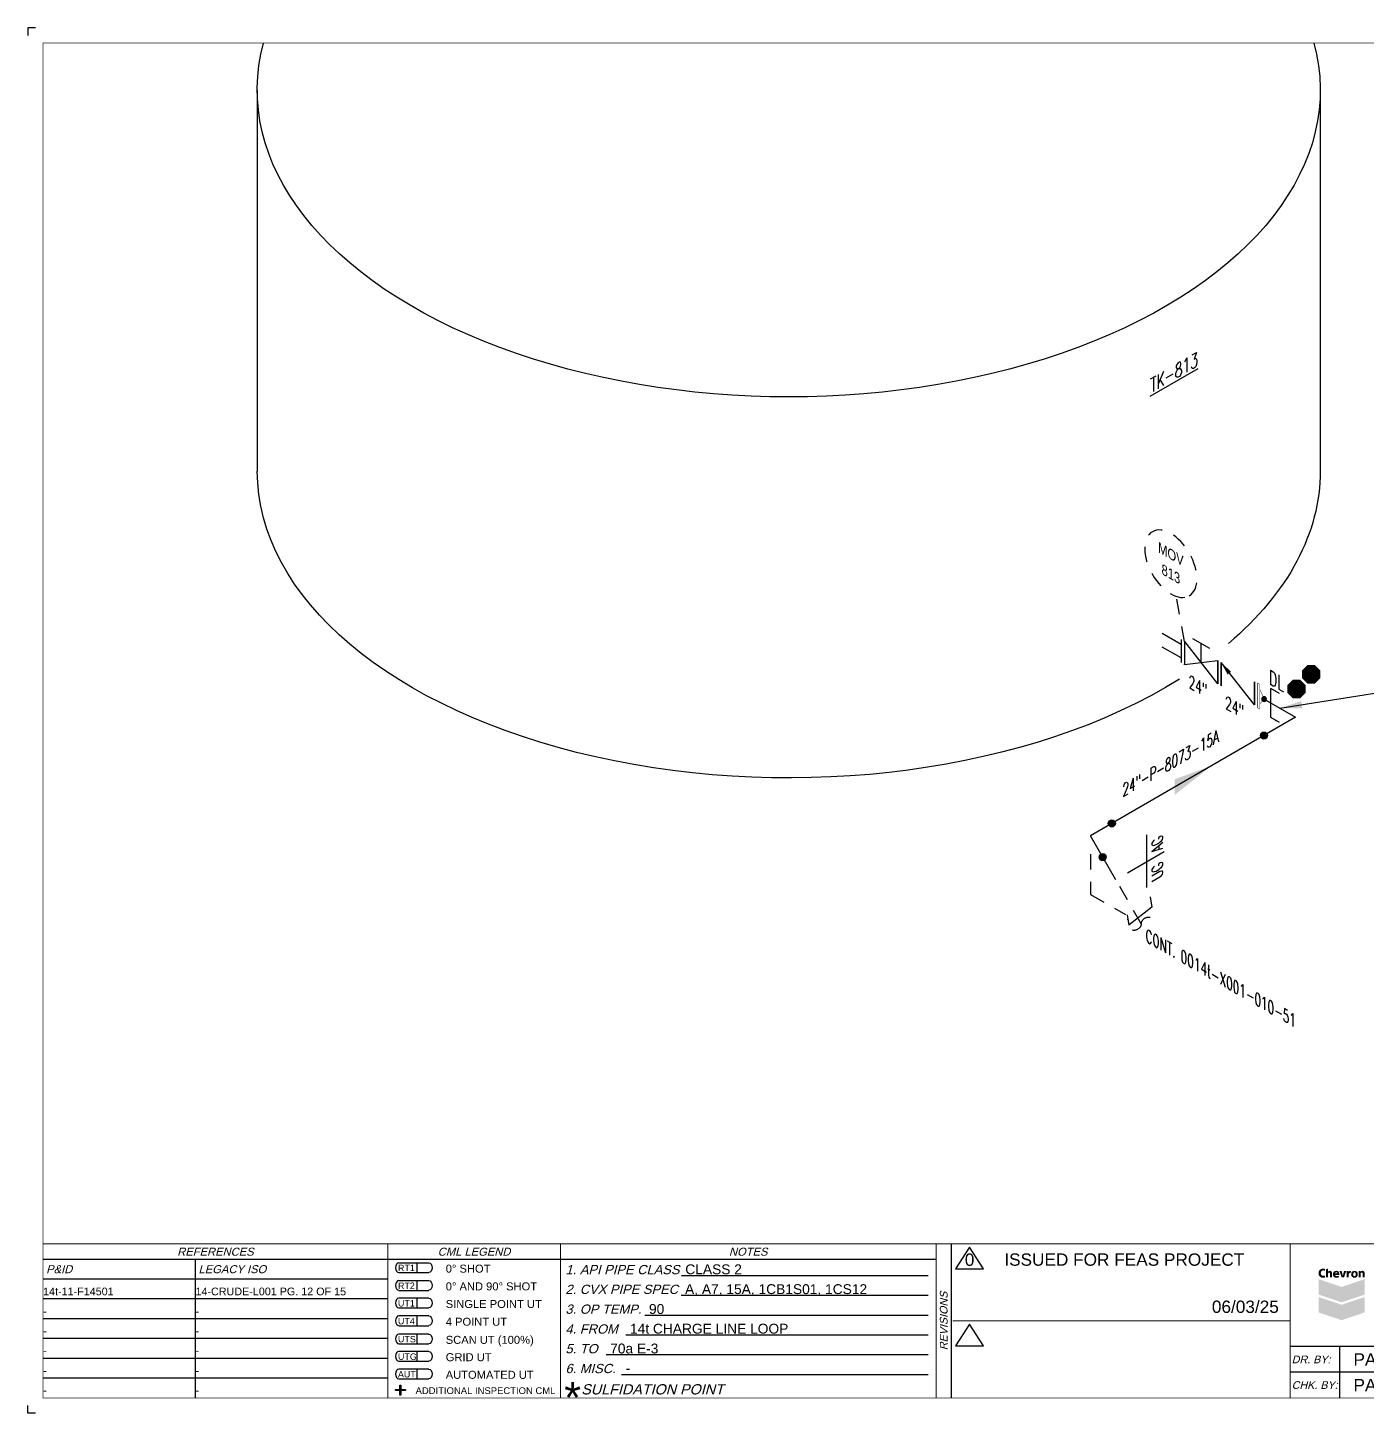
# Model space of a CAD drawing. Header units: inches. Extents: x 0 to 17.2, y 0 to 11.2.
# Drawn here: x 0 to 10.88, y 0 to 11.25 of the extents above; entities that cross this region are included whole.
import ezdxf
from ezdxf.enums import TextEntityAlignment as Align

# ---------------------------------------------------------------- set-up
doc = ezdxf.new("R2010")
doc.units = ezdxf.units.IN
doc.header["$MEASUREMENT"] = 0
doc.linetypes.add('HIDDEN2', pattern=[0.1875, 0.125, -0.0625])
for name, color, linetype in [('3', 1, 'Continuous'), ('BORDER', 3, 'Continuous'), ('BORDERTEXT', 7, 'Continuous'), ('COMP', 1, 'Continuous'), ('Continuation', 7, 'Continuous'), ('DL', 20, 'Continuous'), ('EQUIP', 131, 'Continuous'), ('FITTINGS', 4, 'Continuous'), ('FLOW', 1, 'Continuous'), ('LOGO', 8, 'Continuous'), ('PART_PCML', 7, 'Continuous'), ('PART_SelectedCML_UT', 132, 'Continuous'), ('PIPE-ANNO', 150, 'HIDDEN2'), ('TEXT', 7, 'Continuous'), ('UNAS.PIPE', 251, 'Continuous'), ('WELD POINTS', 41, 'Continuous'), ('Welds', 7, 'Continuous')]:
    doc.layers.add(name, color=color, linetype=linetype)
doc.layers.add('PIPE', color=7, linetype='Continuous', lineweight=30)
doc.styles.add('FEASStandard', font='arial.ttf')
doc.styles.add('ISO30', font='simplex.shx', dxfattribs={"width": 0.85, "oblique": 30, "height": 0.075})
doc.styles.add('ISO330', font='romand.shx', dxfattribs={"width": 0.85, "height": 0.05})
doc.styles.add('PART_Standard', font='romans', dxfattribs={"width": 0.8, "height": 0.09})
doc.styles.add('Richmond', font='arial.ttf')
doc.styles.add('SIMPLEX', font='ROMANS')
doc.styles.get("Standard").update_dxf_attribs({"font": 'arial.ttf'})
doc.dimstyles.new('Richmond', dxfattribs={"dimtxt": 0.18, "dimasz": 0.18, "dimexe": 0.18, "dimexo": 0.0625, "dimgap": 0.09, "dimtad": 0, "dimtih": 1, "dimtoh": 1, "dimdec": 4, "dimzin": 0, "dimdsep": 46, "dimtxsty": 'Richmond', "dimcen": 0.09, "dimadec": 0, "dimazin": 0, "dimtfac": 1, "dimtdec": 4, "dimtofl": 0, "dimtmove": 0, "dimatfit": 3, "dimfxl": 1, "dimtolj": 1, "dimtzin": 0, "dimarcsym": 0})
doc.dimstyles.get("Standard").update_dxf_attribs({"dimtxt": 0.18, "dimasz": 0.18, "dimexe": 0.18, "dimexo": 0.0625, "dimgap": 0.09, "dimtad": 0, "dimtih": 1, "dimtoh": 1, "dimdec": 4, "dimzin": 0, "dimdsep": 46, "dimtxsty": 'Standard', "dimcen": 0.09, "dimadec": 0, "dimazin": 0, "dimtfac": 1, "dimtdec": 4, "dimtofl": 0, "dimtmove": 0, "dimatfit": 3, "dimfxl": 1, "dimtolj": 1, "dimtzin": 0, "dimarcsym": 0})

# ---------------------------------------------------------------- blocks, each defined once
blk = doc.blocks.new('Border')
h = blk.add_hatch(color=256)
h.dxf.hatch_style = 1
h.paths.add_polyline_path([(3.147, 0.317), (3.11, 0.317), (3.11, 0.31), (3.147, 0.31), (3.147, 0.273), (3.154, 0.273), (3.154, 0.31), (3.191, 0.31), (3.191, 0.317), (3.154, 0.317), (3.154, 0.354), (3.147, 0.354)])
at = {"layer": 'LOGO', "lineweight": 0}
h = blk.add_hatch(color=164, dxfattribs=at)
edge = h.paths.add_edge_path()
edge.add_spline(control_points=[(10.659, 1.229), (10.656, 1.227), (10.65, 1.225), (10.642, 1.225), (10.618, 1.225), (10.605, 1.242), (10.605, 1.262), (10.605, 1.287), (10.622, 1.3), (10.643, 1.3), (10.652, 1.3), (10.656, 1.298), (10.659, 1.297), (10.659, 1.297), (10.656, 1.282), (10.656, 1.282), (10.653, 1.284), (10.65, 1.285), (10.644, 1.285), (10.634, 1.285), (10.623, 1.279), (10.623, 1.263), (10.623, 1.248), (10.632, 1.241), (10.644, 1.241), (10.649, 1.241), (10.652, 1.241), (10.656, 1.243), (10.656, 1.243), (10.659, 1.229), (10.659, 1.229)], knot_values=[0, 0, 0, 0, 1, 1, 1, 2, 2, 2, 3, 3, 3, 4, 4, 4, 5, 5, 5, 6, 6, 6, 7, 7, 7, 8, 8, 8, 9, 9, 9, 10, 10, 10, 10], degree=3, periodic=0)
h = blk.add_hatch(color=164, dxfattribs=at)
edge = h.paths.add_edge_path()
edge.add_spline(control_points=[(10.698, 1.282), (10.692, 1.282), (10.685, 1.279), (10.682, 1.274), (10.682, 1.274), (10.682, 1.274), (10.682, 1.274), (10.682, 1.274), (10.682, 1.3), (10.682, 1.3), (10.682, 1.3), (10.666, 1.294), (10.666, 1.294), (10.666, 1.294), (10.666, 1.228), (10.666, 1.228), (10.666, 1.228), (10.682, 1.228), (10.682, 1.228), (10.682, 1.228), (10.682, 1.259), (10.682, 1.259), (10.682, 1.263), (10.685, 1.268), (10.691, 1.268), (10.697, 1.268), (10.699, 1.263), (10.699, 1.256), (10.699, 1.256), (10.699, 1.228), (10.699, 1.228), (10.699, 1.228), (10.715, 1.228), (10.715, 1.228), (10.715, 1.228), (10.715, 1.259), (10.715, 1.259), (10.715, 1.275), (10.708, 1.282), (10.698, 1.282)], knot_values=[0, 0, 0, 0, 1, 1, 1, 2, 2, 2, 3, 3, 3, 4, 4, 4, 5, 5, 5, 6, 6, 6, 7, 7, 7, 8, 8, 8, 9, 9, 9, 10, 10, 10, 11, 11, 11, 12, 12, 12, 13, 13, 13, 13], degree=3, periodic=0)
h = blk.add_hatch(color=164, dxfattribs=at)
edge = h.paths.add_edge_path(flags=16)
edge.add_spline(control_points=[(10.758, 1.26), (10.758, 1.264), (10.756, 1.271), (10.749, 1.271), (10.742, 1.271), (10.739, 1.265), (10.739, 1.26), (10.739, 1.26), (10.758, 1.26), (10.758, 1.26)], knot_values=[0, 0, 0, 0, 1, 1, 1, 2, 2, 2, 3, 3, 3, 3], degree=3, periodic=0)
edge = h.paths.add_edge_path()
edge.add_spline(control_points=[(10.739, 1.249), (10.74, 1.242), (10.745, 1.238), (10.754, 1.238), (10.759, 1.238), (10.765, 1.24), (10.769, 1.242), (10.769, 1.242), (10.771, 1.23), (10.771, 1.23), (10.765, 1.227), (10.758, 1.225), (10.751, 1.225), (10.732, 1.225), (10.722, 1.237), (10.722, 1.254), (10.722, 1.271), (10.733, 1.282), (10.75, 1.282), (10.767, 1.282), (10.774, 1.27), (10.774, 1.254), (10.774, 1.253), (10.774, 1.25), (10.774, 1.249), (10.774, 1.249), (10.739, 1.249), (10.739, 1.249)], knot_values=[0, 0, 0, 0, 1, 1, 1, 2, 2, 2, 3, 3, 3, 4, 4, 4, 5, 5, 5, 6, 6, 6, 7, 7, 7, 8, 8, 8, 9, 9, 9, 9], degree=3, periodic=0)
blk.add_hatch(color=164, dxfattribs=at).paths.add_polyline_path([(10.793, 1.228), (10.775, 1.28), (10.793, 1.28), (10.802, 1.243), (10.803, 1.243), (10.812, 1.28), (10.83, 1.28), (10.812, 1.228)])
h = blk.add_hatch(color=164, dxfattribs=at)
edge = h.paths.add_edge_path()
edge.add_spline(control_points=[(10.834, 1.263), (10.834, 1.271), (10.834, 1.276), (10.834, 1.28), (10.834, 1.28), (10.849, 1.28), (10.849, 1.28), (10.849, 1.28), (10.849, 1.27), (10.849, 1.27), (10.849, 1.27), (10.85, 1.27), (10.85, 1.27), (10.852, 1.278), (10.857, 1.281), (10.863, 1.281), (10.865, 1.281), (10.866, 1.281), (10.868, 1.281), (10.868, 1.281), (10.868, 1.266), (10.868, 1.266), (10.867, 1.266), (10.864, 1.266), (10.862, 1.266), (10.855, 1.265), (10.852, 1.261), (10.851, 1.256), (10.85, 1.255), (10.85, 1.254), (10.85, 1.252), (10.85, 1.252), (10.85, 1.228), (10.85, 1.228), (10.85, 1.228), (10.834, 1.228), (10.834, 1.228), (10.834, 1.228), (10.834, 1.263), (10.834, 1.263)], knot_values=[0, 0, 0, 0, 1, 1, 1, 2, 2, 2, 3, 3, 3, 4, 4, 4, 5, 5, 5, 6, 6, 6, 7, 7, 7, 8, 8, 8, 9, 9, 9, 10, 10, 10, 11, 11, 11, 12, 12, 12, 13, 13, 13, 13], degree=3, periodic=0)
h = blk.add_hatch(color=164, dxfattribs=at)
edge = h.paths.add_edge_path(flags=16)
edge.add_spline(control_points=[(10.908, 1.254), (10.908, 1.262), (10.905, 1.27), (10.897, 1.27), (10.889, 1.27), (10.886, 1.262), (10.886, 1.254), (10.886, 1.245), (10.889, 1.238), (10.897, 1.238), (10.905, 1.238), (10.908, 1.245), (10.908, 1.254)], knot_values=[0, 0, 0, 0, 1, 1, 1, 2, 2, 2, 3, 3, 3, 4, 4, 4, 4], degree=3, periodic=0)
edge = h.paths.add_edge_path()
edge.add_spline(control_points=[(10.924, 1.254), (10.924, 1.237), (10.914, 1.225), (10.897, 1.225), (10.88, 1.225), (10.87, 1.237), (10.87, 1.254), (10.87, 1.271), (10.88, 1.282), (10.897, 1.282), (10.914, 1.282), (10.924, 1.271), (10.924, 1.254)], knot_values=[0, 0, 0, 0, 1, 1, 1, 2, 2, 2, 3, 3, 3, 4, 4, 4, 4], degree=3, periodic=0)
h = blk.add_hatch(color=164, dxfattribs=at)
edge = h.paths.add_edge_path()
edge.add_spline(control_points=[(10.931, 1.263), (10.931, 1.27), (10.931, 1.275), (10.931, 1.28), (10.931, 1.28), (10.946, 1.28), (10.946, 1.28), (10.946, 1.28), (10.946, 1.273), (10.946, 1.273), (10.946, 1.273), (10.946, 1.273), (10.946, 1.273), (10.948, 1.276), (10.954, 1.282), (10.963, 1.282), (10.973, 1.282), (10.98, 1.275), (10.98, 1.259), (10.98, 1.259), (10.98, 1.228), (10.98, 1.228), (10.98, 1.228), (10.964, 1.228), (10.964, 1.228), (10.964, 1.228), (10.964, 1.257), (10.964, 1.257), (10.964, 1.263), (10.962, 1.268), (10.956, 1.268), (10.951, 1.268), (10.949, 1.265), (10.948, 1.262), (10.947, 1.261), (10.947, 1.259), (10.947, 1.258), (10.947, 1.258), (10.947, 1.228), (10.947, 1.228), (10.947, 1.228), (10.931, 1.228), (10.931, 1.228), (10.931, 1.228), (10.931, 1.263), (10.931, 1.263)], knot_values=[0, 0, 0, 0, 1, 1, 1, 2, 2, 2, 3, 3, 3, 4, 4, 4, 5, 5, 5, 6, 6, 6, 7, 7, 7, 8, 8, 8, 9, 9, 9, 10, 10, 10, 11, 11, 11, 12, 12, 12, 13, 13, 13, 14, 14, 14, 15, 15, 15, 15], degree=3, periodic=0)
h = blk.add_hatch(color=150, dxfattribs=at)
h.set_gradient(color1=(0, 127, 255), color2=(0, 59, 117), rotation=45, one_color=1, tint=0.23, name='HEMISPHERICAL')
h.paths.add_polyline_path([(10.605, 1.089), (10.605, 1.214), (10.793, 1.151)])
h = blk.add_hatch(color=142, dxfattribs=at)
h.set_gradient(color1=(0, 153, 204), color2=(0, 57, 77), rotation=75, one_color=1, tint=0.15, name='INVCYLINDER')
h.paths.add_polyline_path([(10.98, 1.214), (10.793, 1.151), (10.605, 1.089), (10.793, 1.026), (10.98, 1.089)])
h = blk.add_hatch(color=242, dxfattribs=at)
h.set_gradient(color1=(204, 0, 51), color2=(102, 0, 26), rotation=45, one_color=1, tint=0.2, name='HEMISPHERICAL')
h.paths.add_polyline_path([(10.605, 0.944), (10.605, 1.069), (10.793, 1.006)])
h = blk.add_hatch(color=1, dxfattribs=at)
h.set_gradient(color1=(255, 0, 0), color2=(87, 0, 0), rotation=75, one_color=1, tint=0.17, name='INVCYLINDER')
h.paths.add_polyline_path([(10.98, 1.069), (10.793, 1.006), (10.605, 0.944), (10.793, 0.881), (10.98, 0.944)])
blk.add_line((5.432, 1.244), (7.435, 1.244))
for points in [[(5.43, 1.083), (7.435, 1.083)], [(5.136, 0.922), (7.435, 0.922)], [(4.982, 0.762), (7.435, 0.762)], [(4.822, 0.601), (7.435, 0.601)], [(3.147, 0.317), (3.147, 0.354), (3.154, 0.354), (3.154, 0.317)], [(4.947, 0.44), (7.435, 0.44)], [(3.147, 0.31), (3.11, 0.31), (3.11, 0.317), (3.147, 0.317)], [(3.154, 0.31), (3.154, 0.273), (3.147, 0.273), (3.147, 0.31)], [(3.154, 0.317), (3.191, 0.317), (3.191, 0.31), (3.154, 0.31)]]:
    blk.add_lwpolyline(points)
at = {"layer": 'BORDER'}
for p, q in [((7.625, 0.25), (7.625, 1.5)), ((7.5, 1.375), (0.25, 1.375)), ((1.487, 0.25), (1.487, 1.375)), ((1.487, 1.214), (0.25, 1.214)), ((3.048, 1.214), (1.487, 1.214)), ((1.487, 1.054), (0.25, 1.054)), ((3.048, 1.054), (1.487, 1.054)), ((1.487, 0.893), (0.25, 0.893)), ((3.048, 0.893), (1.487, 0.893)), ((1.487, 0.732), (0.25, 0.732)), ((3.048, 0.732), (1.487, 0.732)), ((1.487, 0.571), (0.25, 0.571)), ((3.048, 0.571), (1.487, 0.571)), ((12.25, 0.667), (10.375, 0.667)), ((10.775, 0.667), (10.775, 0.25)), ((12.25, 0.458), (10.375, 0.458)), ((1.487, 0.411), (0.25, 0.411)), ((3.048, 0.411), (1.487, 0.411))]:
    blk.add_line(p, q, dxfattribs=at)
at = {"layer": 'BORDER', "const_width": 0.005}
blk.add_lwpolyline([(0.25, 0.25), (17.25, 0.25), (17.25, 11.25), (0.25, 11.25)], close=True, dxfattribs=at)
at = {"layer": 'BORDER', "const_width": 0.00833}
for points in [[(17.25, 1.5), (0.25, 1.5)], [(3.048, 0.25), (3.048, 1.5)], [(4.45, 0.25), (4.45, 1.5)], [(7.5, 0.25), (7.5, 1.5)], [(10.375, 0.25), (10.375, 1.5)], [(7.634, 0.875), (10.375, 0.875)]]:
    blk.add_lwpolyline(points, dxfattribs=at)
at = {"layer": 'BORDERTEXT', "color": 7, "linetype": 'Continuous'}
for p, q in [((3.137, 1.346), (3.383, 1.346)), ((3.137, 1.267), (3.383, 1.267)), ((3.137, 1.202), (3.383, 1.202)), ((3.137, 1.123), (3.383, 1.123))]:
    blk.add_line(p, q, dxfattribs=at)
at = {"layer": 'BORDERTEXT'}
for p, q in [((3.283, 1.346), (3.283, 1.267)), ((3.283, 1.202), (3.283, 1.123)), ((3.283, 1.059), (3.283, 0.98)), ((3.283, 1.059), (3.283, 0.98)), ((3.283, 0.915), (3.283, 0.836)), ((3.283, 0.915), (3.283, 0.836)), ((3.283, 0.768), (3.283, 0.689)), ((3.283, 0.768), (3.283, 0.689)), ((3.283, 0.626), (3.283, 0.548)), ((3.283, 0.626), (3.283, 0.548)), ((3.283, 0.483), (3.283, 0.405)), ((3.283, 0.483), (3.283, 0.405))]:
    blk.add_line(p, q, dxfattribs=at)
at = {"layer": 'BORDERTEXT', "color": 7}
for p, q in [((3.383, 1.059), (3.137, 1.059)), ((3.137, 0.98), (3.383, 0.98)), ((3.383, 0.915), (3.137, 0.915)), ((3.137, 0.836), (3.383, 0.836)), ((3.383, 0.768), (3.137, 0.768)), ((3.137, 0.689), (3.383, 0.689)), ((3.383, 0.626), (3.137, 0.626)), ((3.137, 0.548), (3.383, 0.548)), ((3.383, 0.483), (3.137, 0.483)), ((3.137, 0.405), (3.383, 0.405))]:
    blk.add_line(p, q, dxfattribs=at)
at = {"layer": 'BORDERTEXT'}
for centre in [(3.137, 1.307), (3.137, 1.163), (3.137, 1.02), (3.137, 0.876), (3.137, 0.729), (3.137, 0.587), (3.137, 0.444)]:
    blk.add_ellipse(centre, major_axis=(0, -0.0394), ratio=0.624439, start_param=3.141593, end_param=6.283185, dxfattribs=at)
at = {"layer": 'BORDERTEXT', "extrusion": (0, 0, -1)}
for centre in [(3.383, 1.307), (3.383, 1.163), (3.383, 1.02), (3.383, 0.876), (3.383, 0.729), (3.383, 0.587), (3.383, 0.444)]:
    blk.add_ellipse(centre, major_axis=(0, -0.0394), ratio=0.624439, start_param=3.141593, end_param=6.283185, dxfattribs=at)
at = {"layer": 'BORDERTEXT', "style": 'FEASStandard', "oblique": 15}
for s, p in [('REFERENCES', (1.649, 1.437)), ('CML LEGEND', (3.749, 1.437)), ('NOTES', (5.975, 1.437))]:
    blk.add_text(s, height=0.065, dxfattribs=at).set_placement(p, align=Align.MIDDLE)
for s, height, p in [('P&ID', 0.065, (0.275, 1.295)), ('LEGACY ISO', 0.065, (1.512, 1.295)), ('DR. BY:', 0.0625, (10.387, 0.562)), ('CHK. BY:', 0.0625, (10.387, 0.354))]:
    blk.add_text(s, height=height, dxfattribs=at).set_placement(p, align=Align.MIDDLE_LEFT)
at = {"layer": 'BORDERTEXT', "style": 'FEASStandard'}
for s, height, p in [('RT1', 0.0518, (3.131, 1.279)), ('0%%D SHOT', 0.0648, (3.519, 1.267)), ('RT2', 0.0518, (3.131, 1.135)), ('0%%D AND 90%%D SHOT', 0.0648, (3.519, 1.123)), ('UT1', 0.0518, (3.131, 0.992)), ('SINGLE POINT UT', 0.0648, (3.519, 0.98)), ('4 POINT UT', 0.0648, (3.519, 0.836)), ('UT4', 0.0518, (3.131, 0.847)), ('UTS', 0.0518, (3.131, 0.701)), ('SCAN UT (100%%%)', 0.0648, (3.519, 0.689)), ('UTG', 0.0518, (3.131, 0.559)), ('GRID UT', 0.0648, (3.519, 0.548)), ('AUT', 0.0518, (3.131, 0.416)), ('AUTOMATED UT', 0.0648, (3.519, 0.405)), ('ADDITIONAL INSPECTION CML', 0.055, (3.274, 0.281))]:
    blk.add_text(s, height=height, dxfattribs=at).set_placement(p)
at = {"layer": 'BORDERTEXT', "style": 'FEASStandard', "oblique": 15}
for s, height, p in [('1. API PIPE CLASS', 0.075, (4.491, 1.254)), ('2. CVX PIPE SPEC', 0.075, (4.491, 1.094)), ('3. OP TEMP.', 0.075, (4.491, 0.933)), ('4. FROM ', 0.075, (4.491, 0.772)), ('5. TO ', 0.075, (4.491, 0.612)), ('6. MISC. ', 0.075, (4.491, 0.451)), ('SULFIDATION POINT', 0.08333, (4.619, 0.278))]:
    blk.add_text(s, height=height, dxfattribs=at).set_placement(p)
blk.add_text('REVISIONS', height=0.0625, rotation=90, dxfattribs=at).set_placement((7.562, 0.875), align=Align.MIDDLE)
at = {"layer": 'BORDERTEXT', "insert": (4.481, 0.378), "char_height": 0.25, "attachment_point": 1, "style": 'FEASStandard'}
blk.add_mtext('*', dxfattribs=at)
blk = doc.blocks.new('BORDER TEXT')
at = {"layer": 'BORDERTEXT'}
for tag, p, height, style in [('API_PIPE_CLASS', (5.464, 1.254), 0.08, 'Richmond'), ('MATERIAL1', (12.263, 1.211), 0.08, 'Richmond'), ('P&ID_#1', (0.25, 1.083), 0.0625, 'FEASStandard'), ('LINE_#1', (1.487, 1.083), 0.0625, 'FEASStandard'), ('CVX_PIPE_SPEC', (5.462, 1.093), 0.08, 'Richmond'), ('OP_TEMP', (5.169, 0.932), 0.08, 'Richmond'), ('MATERIAL2', (12.263, 1.04), 0.08, 'Richmond'), ('P&ID_#2', (0.25, 0.922), 0.0625, 'FEASStandard'), ('LINE_#2', (1.487, 0.922), 0.0625, 'FEASStandard'), ('MATERIAL3', (12.263, 0.868), 0.08, 'Richmond'), ('P&ID_#3', (0.25, 0.762), 0.0625, 'FEASStandard'), ('LINE_#3', (1.487, 0.762), 0.0625, 'FEASStandard'), ('FROM', (5.015, 0.772), 0.08, 'Richmond'), ('TO', (4.854, 0.611), 0.08, 'Richmond'), ('MATERIAL4', (12.263, 0.696), 0.08, 'Richmond'), ('P&ID_#4', (0.25, 0.601), 0.0625, 'FEASStandard'), ('LINE_#4', (1.487, 0.601), 0.0625, 'FEASStandard'), ('MATERIAL5', (12.263, 0.525), 0.08, 'Richmond'), ('P&ID_#5', (0.25, 0.44), 0.0625, 'FEASStandard'), ('LINE_#5', (1.487, 0.44), 0.0625, 'FEASStandard'), ('MISC', (4.979, 0.451), 0.08, 'Richmond'), ('INSULATION', (12.928, 0.414), 0.0625, 'FEASStandard'), ('P&ID_#6', (0.25, 0.28), 0.0625, 'FEASStandard'), ('LINE_#6', (1.487, 0.28), 0.0625, 'FEASStandard'), ('PWHT', (12.928, 0.281), 0.0625, 'FEASStandard')]:
    blk.add_attdef(tag, p, '', height=height, dxfattribs=dict(at, style=style))
at = {"layer": 'BORDERTEXT', "style": 'FEASStandard'}
for tag, p in [('DR.BY', (11.075, 0.562)), ('DR.BY_DATE', (11.95, 0.562)), ('CHK_BY', (11.075, 0.354)), ('CHK._BY_DATE', (11.95, 0.354))]:
    blk.add_attdef(tag, text='', height=0.1, dxfattribs=at).set_placement(p, align=Align.MIDDLE_CENTER)
at = {"layer": 'BORDERTEXT', "style": 'PART_Standard', "width": 0.8}
for tag, p in [('PLANT_NUMBER', (13.938, 0.384)), ('SYSTEM_NUMBER', (14.812, 0.384)), ('CIRCUIT_NUMBER', (15.688, 0.384)), ('SHEET_NUMBER', (16.5, 0.384)), ('REVISION', (17.062, 0.384))]:
    blk.add_attdef(tag, text='', height=0.15, dxfattribs=at).set_placement(p, align=Align.MIDDLE_CENTER)
blk = doc.blocks.new('2_NOZZLE_FLANGE_EQUIPMENT_30')
blk.add_wipeout([(-0.176, -0.046), (-0.176, -0.156), (-0.023, -0.068), (-0.023, -0.107), (0, -0.094), (0, 0.094), (-0.023, 0.08), (-0.023, 0.041)])
at = {"color": 0, "linetype": 'ByBlock', "lineweight": -2}
for p, q in [((-0.023, 0.041), (-0.176, -0.046)), ((-0.023, -0.107), (-0.023, 0.08)), ((0, -0.094), (0, 0.094)), ((-0.023, -0.068), (-0.176, -0.156))]:
    blk.add_line(p, q, dxfattribs=at)
blk = doc.blocks.new('AM9A04')
at = {"linetype": 'Continuous', "const_width": 0.01}
blk.add_lwpolyline([(0, -0.289), (0, 0.289), (-0.05, 0.318), (-0.05, -0.26)], close=True, dxfattribs=at)
at = {"const_width": 0.01}
blk.add_lwpolyline([(-0.05, -0.144), (-0.15, 0.087), (-0.05, 0.202)], dxfattribs=at)
blk = doc.blocks.new('A09')
at = {"layer": 'Welds'}
h = blk.add_hatch(color=256, dxfattribs=at)
h.dxf.hatch_style = 1
h.paths.add_polyline_path([(-0.03, 0, 1), (0.03, 0, 1)])
blk.add_circle((0, 0), 0.03, dxfattribs=at)
blk = doc.blocks.new('*U116')
blk.add_wipeout([(-0.052, -0.03), (-0.017, -0.07), (-0.017, -0.11), (0, -0.1), (0, 0.1), (-0.017, 0.09), (-0.017, 0.05)]).dxf.layer = 'COMP'
at = {"layer": '3', "xscale": 0.65, "yscale": 0.65, "zscale": 0.65}
blk.add_blockref('A09', (-0.052, -0.03), dxfattribs=at)
at = {"layer": 'COMP', "xscale": -0.3466300616258731, "yscale": 0.3466300616258731, "zscale": 0.3466300616258731, "rotation": 180}
blk.add_blockref('AM9A04', (0, 0), dxfattribs=at)
blk = doc.blocks.new('3_VALVE_FLANGE_GATE_30')
at = {"color": 0, "linetype": 'ByBlock', "lineweight": -2}
blk.add_wipeout([(-0.162, -0.187), (-0.135, -0.172), (0, 0), (0.135, -0.016), (0.162, 0), (0.162, 0.187), (0.135, 0.172), (0, 0), (-0.135, 0.016), (-0.162, 0)], dxfattribs=at)
for p, q in [((0.135, 0.172), (-0.135, -0.172)), ((0.068, 0.195), (-0.068, 0.117)), ((0, 0), (0, 0.156)), ((0.135, 0.172), (0.135, -0.016)), ((0.162, 0.187), (0.162, 0)), ((-0.162, 0), (-0.162, -0.187)), ((-0.135, 0.016), (-0.135, -0.172)), ((0.135, -0.016), (-0.135, 0.016))]:
    blk.add_line(p, q, dxfattribs=at)
blk = doc.blocks.new('3_VALVE_FLANGE_CHECK_30')
at = {"color": 0, "linetype": 'ByBlock', "lineweight": -2}
blk.add_wipeout([(0.162, 0.188), (-0.162, 0), (-0.162, -0.188), (0.162, 0)], dxfattribs=at)
for p, q in [((-0.135, -0.172), (0.135, 0.172)), ((0.135, -0.016), (0.135, 0.172)), ((0.135, 0.172), (0.135, -0.016)), ((0.162, 0.188), (0.162, 0)), ((-0.162, 0), (-0.162, -0.188)), ((-0.135, -0.172), (-0.135, 0.016)), ((-0.135, 0.016), (-0.135, -0.172))]:
    blk.add_line(p, q, dxfattribs=at)
blk.add_solid([(0.054, 0.098), (0.135, 0.172), (0.082, 0.076)], dxfattribs=at)
blk = doc.blocks.new('1_Text_30')
at = {"layer": 'TEXT', "style": 'PART_Standard', "oblique": 30, "width": 0.8}
blk.add_attdef('TEXT', (0, 0), '', height=0.09, rotation=30, dxfattribs=at)
blk = doc.blocks.new('2_WELD_SINGLE_00')
at = {"linetype": 'ByBlock', "lineweight": -2}
h = blk.add_hatch(color=0, dxfattribs=at)
edge = h.paths.add_edge_path()
edge.add_arc((0, 0), 0.0286, 0, 360)
at = {"color": 0, "linetype": 'ByBlock', "lineweight": -2}
blk.add_circle((0, 0), 0.0286, dxfattribs=at)
blk = doc.blocks.new('*U117')
at = {"layer": 'WELD POINTS', "rotation": 119.9999999999997}
for p in [(0.174, 0.1), (0.1, -0.174)]:
    blk.add_blockref('2_WELD_SINGLE_00', p, dxfattribs=at)
blk = doc.blocks.new('1_BREAK-PIPE_PIPE_00')
at = {"color": 0, "linetype": 'ByBlock', "lineweight": -2}
for centre, major_axis in [((0.03, -0.092), (0, 0.101)), ((-0.03, 0.092), (0, -0.101))]:
    blk.add_ellipse(centre, major_axis=major_axis, ratio=0.711978, start_param=0.427466, end_param=3.141593, dxfattribs=at)
blk = doc.blocks.new('1_Tilde_00')
at = {"layer": 'PIPE-ANNO', "xscale": -0.5000000000000001, "yscale": 0.5, "zscale": 0.5}
blk.add_blockref('1_BREAK-PIPE_PIPE_00', (0, 0), dxfattribs=at)
blk = doc.blocks.new('1_Cont_330')
at = {"layer": 'Continuation', "style": 'PART_Standard', "oblique": 330, "width": 0.8}
blk.add_attdef('CONT.', (0, 0), '', height=0.09, rotation=330, dxfattribs=at)
blk = doc.blocks.new('1_ID-BUBBLE_INSTRUMENT_330')
at = {"color": 0, "linetype": 'ByBlock', "lineweight": -2, "extrusion": (0, 0, -1)}
blk.add_ellipse((0, 0), major_axis=(0.15, -0.26), ratio=0.57735, dxfattribs=at)
at = {"color": 0, "linetype": 'ByBlock', "lineweight": -2, "oblique": 330}
for tag, p in [('INST.TYPE', (0.019, 0.067)), ('NUM', (0.019, -0.094))]:
    blk.add_attdef(tag, text='', height=0.075, rotation=330, dxfattribs=at).set_placement(p, align=Align.MIDDLE_CENTER)
blk = doc.blocks.new('1_Text_330')
at = {"layer": 'TEXT', "style": 'PART_Standard', "oblique": 330, "width": 0.8}
blk.add_attdef('3/4"', (0, 0), '', height=0.09, rotation=330, dxfattribs=at)
blk = doc.blocks.new('1_ARROW_FLOW_30')
at = {"color": 0, "linetype": 'ByBlock'}
blk.add_solid([(-0.15, -0.15), (0.15, 0.087), (-0.15, -0.023)], dxfattribs=at)
blk = doc.blocks.new('DL_330')
at = {"layer": 'DL', "style": 'ISO330', "oblique": 330, "width": 0.85}
blk.add_text('DL', height=0.1, rotation=330, dxfattribs=at).set_placement((0, 0))
blk = doc.blocks.new('PART_PCML')
blk.add_hatch(color=0).paths.add_polyline_path([(-0.07, -0.029), (-0.029, -0.07), (0.029, -0.07), (0.07, -0.029), (0.07, 0.029), (0.029, 0.07), (-0.029, 0.07), (-0.07, 0.029)])
at = {"color": 7, "const_width": 0.009}
blk.add_lwpolyline([(-0.07, 0.029), (-0.029, 0.07), (0.029, 0.07), (0.07, 0.029), (0.07, -0.029), (0.029, -0.07), (-0.029, -0.07), (-0.07, -0.029), (-0.07, 0.029), (-0.029, 0.07)], dxfattribs=at)
at = {"color": 18, "true_color": 0x000000}
blk.add_lwpolyline([(-0.029, 0.07), (-0.07, 0.029), (-0.07, -0.029), (-0.029, -0.07), (0.029, -0.07), (0.07, -0.029), (0.07, 0.029), (0.029, 0.07)], close=True, dxfattribs=at)
at = {"color": 7, "true_color": 0xffffff, "style": 'SIMPLEX', "width": 0.8, "flags": 1}
for tag, p in [('CIRCUIT', (-0.094, 0.089)), ('DM', (-0.053, -0.133)), ('TYPE', (-0.075, -0.204))]:
    blk.add_attdef(tag, p, '', height=0.0586, dxfattribs=at)
at = {"color": 7, "true_color": 0xffffff, "style": 'SIMPLEX', "width": 0.8}
blk.add_attdef('DMDISP', text='', height=0.0586, dxfattribs=at).set_placement((0, 0), align=Align.MIDDLE_CENTER)
blk = doc.blocks.new('*U128')
at = {"color": 20, "linetype": 'ByBlock', "ltscale": 0.7}
blk.add_line((0.054, -0.15), (0.054, 0.087), dxfattribs=at)
for points in [[(0.126, 0.046), (0.054, 0.087)], [(0.126, -0.191), (0.054, -0.15)]]:
    blk.add_leader(points, dimstyle='Richmond', override={"dimasz": 0.04, "dimgap": 0.09, "dimtad": 0}, dxfattribs=at)
blk = doc.blocks.new('*U129')
at = {"color": 20, "linetype": 'ByBlock', "ltscale": 0.7}
blk.add_line((0.085, 0.135), (-0.102, -0.011), dxfattribs=at)
for points in [[(0.073, 0.217), (0.085, 0.135)], [(-0.114, 0.071), (-0.102, -0.011)]]:
    blk.add_leader(points, dimstyle='Richmond', override={"dimasz": 0.04, "dimgap": 0.09, "dimtad": 0}, dxfattribs=at)

msp = doc.modelspace()

# ---------------------------------------------------------------- linework, layer by layer
for p, q in [((0, 11.25), (0, 11.188)), ((0.062, 11.25), (0, 11.25)), ((0, 0), (0, 0.062)), ((0.062, 0), (0, 0))]:
    msp.add_line(p, q)
at = {"layer": 'BORDERTEXT'}
for points in [[(7.647, 1.349), (7.534, 1.173), (7.76, 1.173)], [(7.647, 0.724), (7.534, 0.548), (7.76, 0.548)]]:
    msp.add_lwpolyline(points, close=True, dxfattribs=at)
at = {"layer": 'EQUIP'}
for p, q in [((1.863, 10.744), (1.863, 7.65)), ((10.494, 10.744), (10.494, 7.65))]:
    msp.add_line(p, q, dxfattribs=at)
at = {"layer": 'EQUIP', "extrusion": (0, 0, -1)}
for centre, start_param, end_param in [((6.179, 10.744), 6.129651, 9.578313), ((6.179, 7.65), 0.744702, 3.141593), ((6.179, 7.65), 0, 0.596018)]:
    msp.add_ellipse(centre, major_axis=(4.315, 0), ratio=0.57735, start_param=start_param, end_param=end_param, dxfattribs=at)
at = {"layer": 'PIPE'}
for p in [(10.294, 5.651), (8.835, 4.332)]:
    msp.add_line(p, (8.628, 4.689), dxfattribs=at)
at = {"layer": 'PIPE-ANNO', "linetype": 'Continuous'}
for p, q in [((9.087, 4.268), (9.087, 4.696)), ((9.228, 4.559), (8.928, 4.386))]:
    msp.add_line(p, q, dxfattribs=at)
at = {"layer": 'PIPE-ANNO'}
for p, q in [((8.628, 4.541), (8.628, 4.213)), ((8.628, 4.213), (8.913, 4.049))]:
    msp.add_line(p, q, dxfattribs=at)
at = {"layer": 'UNAS.PIPE', "linetype": 'HIDDEN2'}
msp.add_line((9.041, 3.975), (8.835, 4.332), dxfattribs=at)

# ---------------------------------------------------------------- block references
at = {"rotation": 124.0496790068993}
msp.add_blockref('1_Tilde_00', (9.041, 3.975), dxfattribs=at)
msp.add_blockref('1_Cont_330', (9.075, 3.833)).add_auto_attribs({'CONT.': 'CONT. 0014t-X001-010-51'})
at = {"layer": 'BORDER'}
msp.add_blockref('Border', (-0.125, -0.125), dxfattribs=at)
at = {"layer": 'BORDERTEXT'}
ref = msp.add_blockref('BORDER TEXT', (-0.125, -0.125), dxfattribs=at)
ref.add_attrib('CHK_BY', 'PART', dxfattribs={"height": 0.1, "style": 'FEASStandard'}).set_placement((10.95, 0.229), align=Align.MIDDLE_CENTER)
ref.add_attrib('DR.BY', 'PART', dxfattribs={"height": 0.1, "style": 'FEASStandard'}).set_placement((10.95, 0.437), align=Align.MIDDLE_CENTER)
ref.add_attrib('MISC', '-', (4.854, 0.326), dxfattribs={"height": 0.08, "style": 'Richmond'})
ref.add_attrib('TO', '70a E-3', (4.729, 0.486), dxfattribs={"height": 0.08, "style": 'Richmond'})
ref.add_attrib('FROM', '14t CHARGE LINE LOOP', (4.89, 0.647), dxfattribs={"height": 0.08, "style": 'Richmond'})
ref.add_attrib('OP_TEMP', '90', (5.044, 0.807), dxfattribs={"height": 0.08, "style": 'Richmond'})
ref.add_attrib('CVX_PIPE_SPEC', 'A, A7, 15A, 1CB1S01, 1CS12', (5.337, 0.968), dxfattribs={"height": 0.08, "style": 'Richmond'})
ref.add_attrib('API_PIPE_CLASS', 'CLASS 2', (5.339, 1.129), dxfattribs={"height": 0.08, "style": 'Richmond'})
ref.add_attrib('LINE_#6', '-', (1.362, 0.155), dxfattribs={"height": 0.0625, "style": 'FEASStandard'})
ref.add_attrib('LINE_#5', '-', (1.362, 0.315), dxfattribs={"height": 0.0625, "style": 'FEASStandard'})
ref.add_attrib('LINE_#4', '-', (1.362, 0.476), dxfattribs={"height": 0.0625, "style": 'FEASStandard'})
ref.add_attrib('LINE_#3', '-', (1.362, 0.637), dxfattribs={"height": 0.0625, "style": 'FEASStandard'})
ref.add_attrib('LINE_#2', '-', (1.362, 0.797), dxfattribs={"height": 0.0625, "style": 'FEASStandard'})
ref.add_attrib('LINE_#1', '14-CRUDE-L001 PG. 12 OF 15', (1.362, 0.958), dxfattribs={"height": 0.0625, "style": 'FEASStandard'})
ref.add_attrib('P&ID_#6', '-', (0.125, 0.155), dxfattribs={"height": 0.0625, "style": 'FEASStandard'})
ref.add_attrib('P&ID_#5', '-', (0.125, 0.315), dxfattribs={"height": 0.0625, "style": 'FEASStandard'})
ref.add_attrib('P&ID_#4', '-', (0.125, 0.476), dxfattribs={"height": 0.0625, "style": 'FEASStandard'})
ref.add_attrib('P&ID_#3', '-', (0.125, 0.637), dxfattribs={"height": 0.0625, "style": 'FEASStandard'})
ref.add_attrib('P&ID_#2', '-', (0.125, 0.797), dxfattribs={"height": 0.0625, "style": 'FEASStandard'})
ref.add_attrib('P&ID_#1', '14t-11-F14501', (0.125, 0.958), dxfattribs={"height": 0.0625, "style": 'FEASStandard'})
at = {"layer": 'DL'}
msp.add_blockref('*U129', (9.041, 3.975), dxfattribs=at)
at = {"layer": 'FLOW'}
msp.add_blockref('1_ARROW_FLOW_30', (9.461, 5.17), dxfattribs=at)
at = {"layer": 'PART_PCML', "color": 13}
msp.add_blockref('PART_PCML', (10.42, 6), dxfattribs=at).add_auto_attribs({'DMDISP': '85A'})
at = {"layer": 'PART_PCML', "color": 96}
msp.add_blockref('PART_PCML', (10.301, 5.881), dxfattribs=at).add_auto_attribs({'DMDISP': '51A'})
at = {"layer": 'PIPE-ANNO'}
msp.add_blockref('1_ID-BUBBLE_INSTRUMENT_330', (9.281, 6.898), dxfattribs=at).add_auto_attribs({'INST.TYPE': 'MOV', 'NUM': '813'})
at = {"layer": 'TEXT'}
msp.add_blockref('1_Text_30', (8.888, 5.002), dxfattribs=at).add_auto_attribs({'TEXT': '24"-P-8073-15A'})
ref = msp.add_blockref('1_Text_30', (9.217, 4.585), dxfattribs=dict(at, rotation=300.0000000000001))
ref.add_attrib('TEXT', 'AG', (9.217, 4.585), dxfattribs={"height": 0.09, "rotation": 90, "style": 'PART_Standard', "oblique": 330, "width": 0.8})
ref = msp.add_blockref('1_Text_30', (9.217, 4.358), dxfattribs=dict(at, rotation=300.0000000000001))
ref.add_attrib('TEXT', 'UG', (9.217, 4.358), dxfattribs={"height": 0.09, "rotation": 90, "style": 'PART_Standard', "oblique": 330, "width": 0.8})
at = {"layer": 'WELD POINTS'}
for name, p in [('2_WELD_SINGLE_00', (10.037, 5.503)), ('*U117', (8.628, 4.689))]:
    msp.add_blockref(name, p, dxfattribs=at)

# ---------------------------------------------------------------- texts
at = {"layer": 'BORDERTEXT', "style": 'FEASStandard'}
msp.add_text('ISSUED FOR FEAS PROJECT', height=0.1, dxfattribs=at).set_placement((8.903, 1.248), align=Align.MIDDLE_CENTER)
for tag, text, p in [('0', '', (7.647, 1.247)), ('06/03/25', '-', (9.886, 0.865))]:
    msp.add_attdef(tag, text=text, height=0.1, dxfattribs=at).set_placement(p, align=Align.MIDDLE_CENTER)
at = {"layer": 'PIPE-ANNO', "style": 'ISO30', "oblique": 30, "width": 0.85}
msp.add_text('%%UTK-813', height=0.1, rotation=30, dxfattribs=at).set_placement((9.114, 8.282))

# ---------------------------------------------------------------- leaders
at = {"layer": 'PART_SelectedCML_UT'}
msp.add_leader([(10.166, 5.725), (11.45, 5.93)], dimstyle='Standard', dxfattribs=at)

# ---------------------------------------------------------------- next in the draw order: block references
at = {"layer": 'FITTINGS', "yscale": -1}
msp.add_blockref('2_NOZZLE_FLANGE_EQUIPMENT_30', (9.387, 6.175), dxfattribs=at)

# ---------------------------------------------------------------- next in the draw order: block references
at = {"layer": 'FITTINGS', "xscale": -1}
msp.add_blockref('3_VALVE_FLANGE_GATE_30', (9.526, 6.095), dxfattribs=at)

# ---------------------------------------------------------------- next in the draw order: linework, layer by layer
at = {"layer": 'PIPE-ANNO'}
msp.add_line((9.391, 6.266), (9.327, 6.632), dxfattribs=at)

# ---------------------------------------------------------------- next in the draw order: block references
at = {"layer": 'FITTINGS', "xscale": -1}
msp.add_blockref('3_VALVE_FLANGE_CHECK_30', (9.824, 5.923), dxfattribs=at)
at = {"layer": 'TEXT'}
msp.add_blockref('1_Text_330', (9.426, 5.896), dxfattribs=at).add_auto_attribs({'3/4"': '24"'})

# ---------------------------------------------------------------- next in the draw order: block references
at = {"layer": 'COMP', "ltscale": 0.65, "xscale": -1}
msp.add_blockref('*U116', (9.986, 5.829), dxfattribs=at)
at = {"layer": 'TEXT'}
msp.add_blockref('1_Text_330', (9.723, 5.725), dxfattribs=at).add_auto_attribs({'3/4"': '24"'})

# ---------------------------------------------------------------- next in the draw order: linework, layer by layer
at = {"layer": 'PIPE'}
msp.add_line((10.038, 5.799), (10.294, 5.651), dxfattribs=at)

# ---------------------------------------------------------------- next in the draw order: block references
at = {"layer": 'DL'}
for name, p in [('DL_330', (10.078, 5.925)), ('*U128', (10.038, 5.799))]:
    msp.add_blockref(name, p, dxfattribs=at)

doc.saveas('drawing.dxf')
